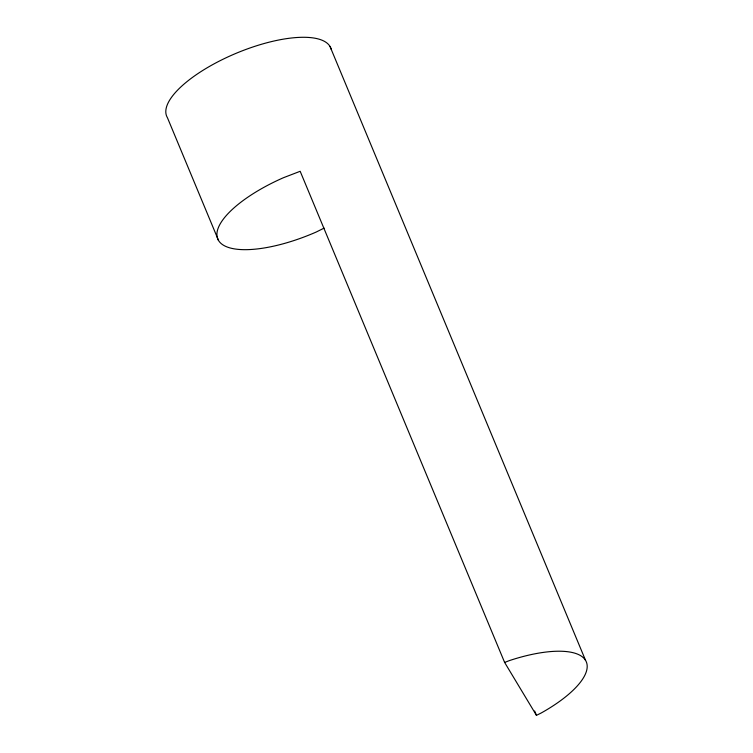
<?xml version="1.0" encoding="UTF-8"?>
<svg xmlns="http://www.w3.org/2000/svg" width="753" height="753" viewBox="0 0 753 753"><rect width="100%" height="100%" fill="white"/><g stroke="black" fill="none" stroke-linecap="round" stroke-linejoin="round"><path stroke-width="1.13" d="M324.091 228.121L316.185 232.046A88.863 31.41 -22.6 0 1 218.539 240.489L167.43 117.703A88.863 31.41 -22.6 0 1 236.376 53.199A88.863 31.41 -22.6 0 1 331.226 49.293M218.539 240.489A88.863 31.41 -22.6 0 1 283.486 177.699L300.174 171.289L504.623 662.442L536.456 715.35L541.106 713.044A88.863 31.41 -22.6 0 0 585.57 660.4L330.012 46.46M504.623 662.442L509.527 660.55A88.863 31.41 -22.6 0 1 585.57 660.4M534.649 711.011L536.456 715.35"/></g></svg>
